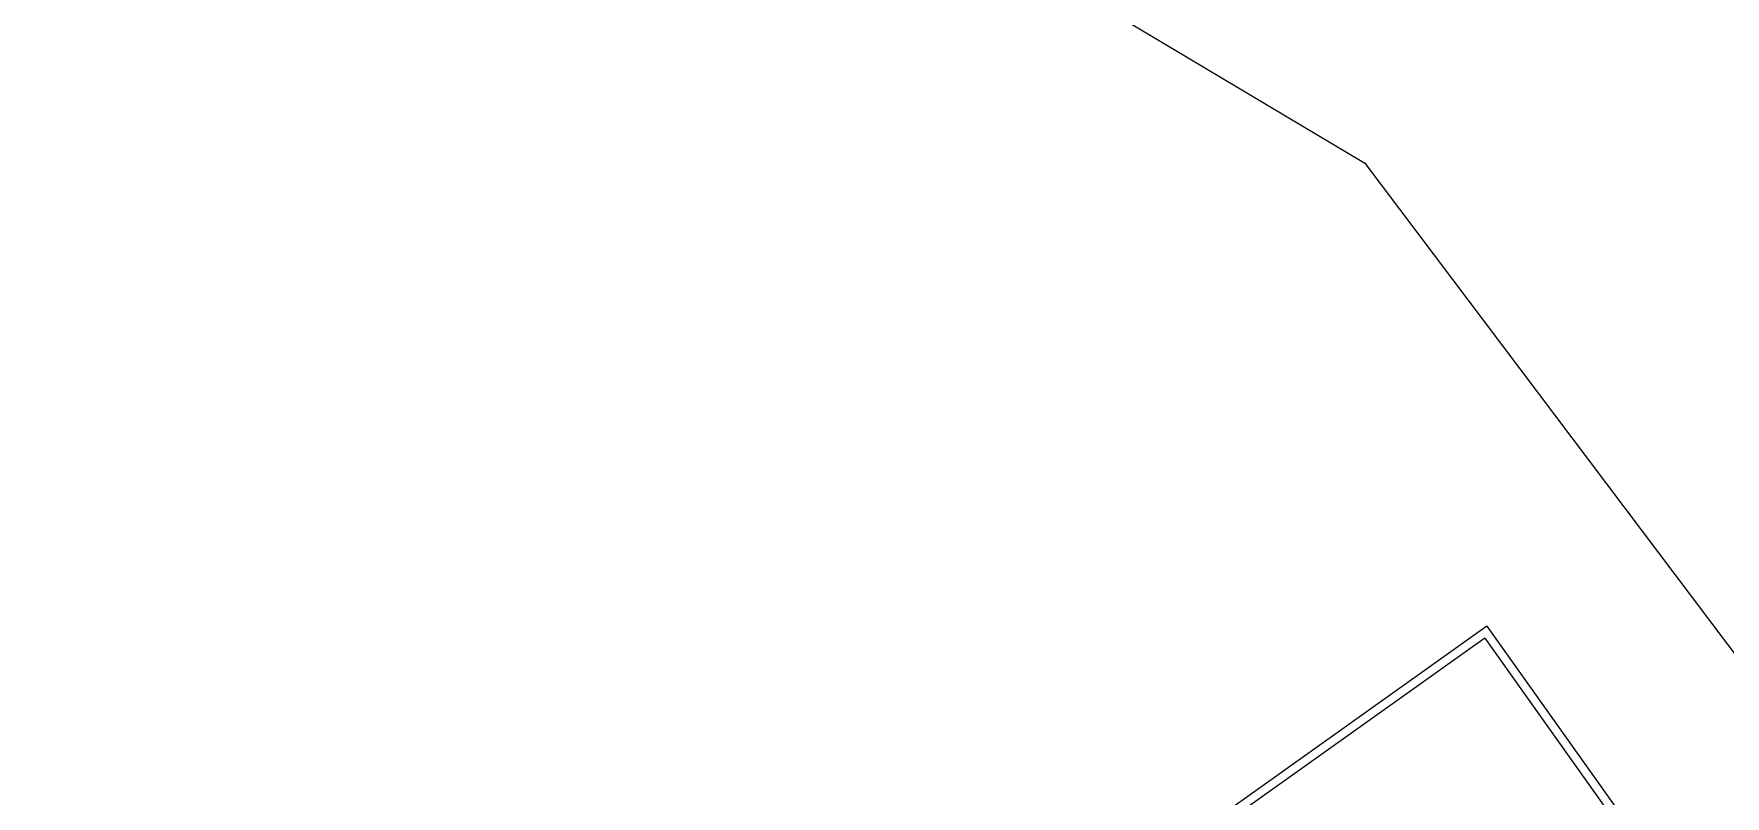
# Model space of a CAD drawing. Extents: x 532522 to 2902776, y -101917278 to 111238625.
# Drawn here: x 2901444.02 to 2901491.6, y 2548768.28 to 2548789.73 of the extents above; entities that cross this region are included whole.
import ezdxf

# ---------------------------------------------------------------- set-up
doc = ezdxf.new("R2010")
doc.units = 0
doc.header["$LTSCALE"] = 1000
doc.header["$MEASUREMENT"] = 0
doc.layers.add('1', color=7, linetype='CONTINUOUS')

msp = doc.modelspace()

# ---------------------------------------------------------------- linework, layer by layer
at = {"layer": '1', "linetype": 'Continuous'}
for p, q in [((2901474.731, 2548790.102, -76.442), (2901481.479, 2548786.081, -76.442)), ((2901484.896, 2548773.056), (2901438.466, 2548740.026)), ((2901484.896, 2548773.056), (2901497.348, 2548755.553)), ((2901484.84, 2548772.721), (2901438.801, 2548739.969)), ((2901484.84, 2548772.721), (2901497.013, 2548755.609))]:
    msp.add_line(p, q, dxfattribs=at)
at = {"layer": '1', "color": 1, "linetype": 'Continuous'}
msp.add_line((2901613.586, 2548610.61), (2901481.477, 2548786.087, -76.578), dxfattribs=at)
at = {"layer": '1', "color": 1, "linetype": 'Continuous', "extrusion": (0.000184419, -0.049437, 0.998777), "const_width": 1, "elevation": -125468.162}
msp.add_lwpolyline([(2910858.575, 2534869.4), (2911057.13, 2534588.184)], dxfattribs=at)

doc.saveas('drawing.dxf')
